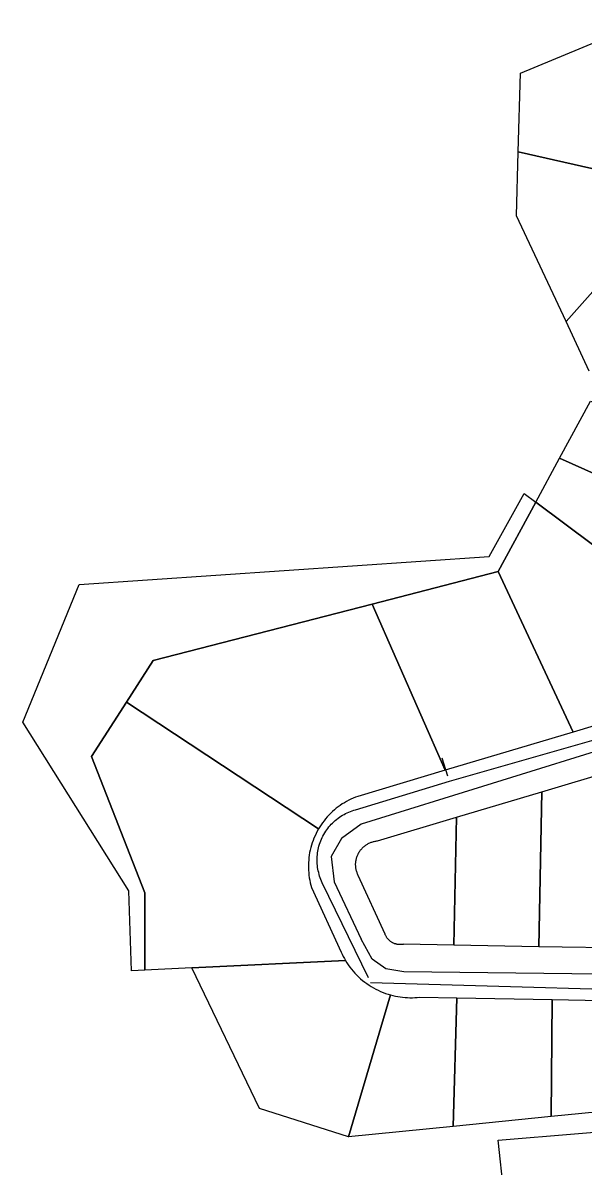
# Model space of a CAD drawing. Extents: x 1876309 to 1899261, y 443723 to 466661.
# Drawn here: x 1884048 to 1884572, y 456670 to 457736 of the extents above; entities that cross this region are included whole.
import ezdxf

# ---------------------------------------------------------------- set-up
doc = ezdxf.new("R2010")
doc.units = 0
doc.header["$MEASUREMENT"] = 0
for name, color, linetype in [('Parcels', 31, 'Continuous'), ('Roads', 7, 'Continuous'), ('Waterlines', 5, 'Continuous')]:
    doc.layers.add(name, color=color, linetype=linetype)

msp = doc.modelspace()

# ---------------------------------------------------------------- linework, layer by layer
at = {"layer": 'Parcels'}
for points in [[(1884594.5, 457596.9), (1884509.4, 457616.4), (1884509.4, 457616.4), (1884511.5, 457689.4), (1884624.6, 457736.3)], [(1884628.5, 457542), (1884553.9, 457458.4), (1884553.9, 457458.4), (1884507.7, 457556.8), (1884509.4, 457616.4), (1884594.5, 457596.9)], [(1884575.6, 457412), (1884553.9, 457458.4), (1884628.5, 457542)], [(1884599.5, 457087.8), (1884560.6, 457076.2), (1884490.6, 457225.7), (1884525.7, 457290.3), (1884687.8, 457169.2)], [(1884638.3, 456728.2), (1884540.1, 456718.3), (1884541, 456827.2), (1884541, 456827.2), (1884633, 456825.4)]]:
    msp.add_lwpolyline(points, dxfattribs=at)
for points in [[(1884576.8, 457384.3), (1884732, 457333.5), (1884713, 457257.4), (1884547.9, 457331.1), (1884576.8, 457384.3)], [(1884687.8, 457169.2), (1884525.7, 457290.3), (1884547.9, 457331.1), (1884713, 457257.4), (1884702.4, 457214.5), (1884701.7, 457210.2), (1884700.9, 457205.9), (1884700, 457201.7), (1884698.9, 457197.5), (1884697.7, 457193.3), (1884696.4, 457189.1), (1884694.9, 457185), (1884693.3, 457181), (1884691.6, 457177), (1884689.7, 457173.1), (1884687.8, 457169.2)], [(1884144.6, 457104.1), (1884112.2, 457053.6), (1884161.8, 456926.5), (1884161.6, 456854.6), (1884149.4, 456854), (1884146.8, 456928.6), (1884048.2, 457085.5), (1884100.7, 457213.5), (1884482.2, 457239.8), (1884515, 457298.3), (1884525.7, 457290.3), (1884490.6, 457225.7), (1884373.3, 457195.4), (1884169.6, 457142.9), (1884144.6, 457104.1)], [(1884560.6, 457076.2), (1884441.3, 457040.7), (1884373.3, 457195.4), (1884490.6, 457225.7), (1884560.6, 457076.2)], [(1884144.6, 457104.1), (1884169.6, 457142.9), (1884373.3, 457195.4), (1884441.3, 457040.7), (1884360.2, 457016.4), (1884358, 457015.6), (1884355.8, 457014.7), (1884353.7, 457013.8), (1884351.6, 457012.8), (1884349.6, 457011.7), (1884347.6, 457010.5), (1884345.6, 457009.3), (1884343.7, 457008), (1884341.8, 457006.7), (1884340, 457005.3), (1884338.2, 457003.8), (1884336.5, 457002.2), (1884334.8, 457000.7), (1884333.1, 456999), (1884331.6, 456997.3), (1884330.1, 456995.6), (1884328.6, 456993.7), (1884327.2, 456991.9), (1884325.9, 456990), (1884324.6, 456988.1), (1884323.4, 456986.1), (1884144.6, 457104.1)], [(1884348.6, 456863.6), (1884205.4, 456856.7), (1884161.6, 456854.6), (1884161.8, 456926.5), (1884112.2, 457053.6), (1884144.6, 457104.1), (1884323.4, 456986.1), (1884322.3, 456984), (1884321.2, 456981.9), (1884320.2, 456979.8), (1884319.2, 456977.6), (1884318.4, 456975.4), (1884317.6, 456973.2), (1884316.9, 456971), (1884316.2, 456968.7), (1884315.7, 456966.4), (1884315.2, 456964.1), (1884314.8, 456961.8), (1884314.5, 456959.4), (1884314.3, 456957.1), (1884314.1, 456954.7), (1884314, 456952.4), (1884314, 456950), (1884314.1, 456947.7), (1884314.3, 456945.3), (1884314.5, 456943), (1884314.9, 456940.6), (1884315.3, 456938.3), (1884315.8, 456936), (1884316.3, 456933.7), (1884317, 456931.5), (1884344.6, 456871.4), (1884345.5, 456869.4), (1884346.5, 456867.4), (1884347.5, 456865.5), (1884348.6, 456863.6)], [(1884600.1, 457041.2), (1884620.2, 456988.8), (1884615.9, 456875), (1884528.5, 456876.5), (1884531.3, 457020.6), (1884598.7, 457040.7), (1884600.1, 457041.2)], [(1884531.3, 457020.6), (1884528.5, 456876.5), (1884449.4, 456877.8), (1884451.9, 456996.9), (1884531.3, 457020.6)], [(1884449.4, 456877.8), (1884402.7, 456878.7), (1884402.2, 456878.6), (1884401.6, 456878.5), (1884401.1, 456878.4), (1884400.6, 456878.4), (1884400, 456878.4), (1884399.5, 456878.4), (1884399, 456878.4), (1884398.4, 456878.4), (1884397.9, 456878.5), (1884397.4, 456878.5), (1884396.8, 456878.6), (1884396.3, 456878.7), (1884395.8, 456878.9), (1884395.3, 456879), (1884394.8, 456879.2), (1884394.3, 456879.3), (1884393.8, 456879.5), (1884393.3, 456879.8), (1884392.8, 456880), (1884392.3, 456880.2), (1884391.9, 456880.5), (1884391.4, 456880.8), (1884391, 456881.1), (1884390.5, 456881.4), (1884390.1, 456881.7), (1884389.7, 456882.1), (1884389.3, 456882.4), (1884388.9, 456882.8), (1884388.5, 456883.2), (1884388.2, 456883.6), (1884387.8, 456884), (1884387.5, 456884.4), (1884387.2, 456884.8), (1884386.9, 456885.3), (1884386.6, 456885.7), (1884386.3, 456886.2), (1884386.1, 456886.6), (1884385.8, 456887.1), (1884385.6, 456887.6), (1884385.4, 456888.1), (1884360.5, 456942.8), (1884360.1, 456943.5), (1884359.8, 456944.2), (1884359.5, 456944.9), (1884359.3, 456945.6), (1884359, 456946.3), (1884358.8, 456947), (1884358.6, 456947.8), (1884358.4, 456948.5), (1884358.3, 456949.3), (1884358.2, 456950), (1884358.1, 456950.8), (1884358.1, 456951.6), (1884358, 456952.3), (1884358, 456953.1), (1884358, 456953.9), (1884358.1, 456954.6), (1884358.2, 456955.4), (1884358.3, 456956.1), (1884358.4, 456956.9), (1884358.5, 456957.6), (1884358.7, 456958.4), (1884358.9, 456959.1), (1884359.1, 456959.8), (1884359.4, 456960.6), (1884359.7, 456961.3), (1884360, 456962), (1884360.3, 456962.7), (1884360.7, 456963.4), (1884361, 456964), (1884361.4, 456964.7), (1884361.8, 456965.3), (1884362.3, 456965.9), (1884362.7, 456966.5), (1884363.2, 456967.1), (1884363.7, 456967.7), (1884364.2, 456968.3), (1884364.8, 456968.8), (1884365.3, 456969.3), (1884365.9, 456969.8), (1884366.5, 456970.3), (1884367.1, 456970.8), (1884367.8, 456971.2), (1884368.4, 456971.6), (1884369, 456972), (1884369.7, 456972.4), (1884370.4, 456972.8), (1884371.1, 456973.1), (1884371.8, 456973.4), (1884372.5, 456973.7), (1884373.2, 456973.9), (1884374, 456974.1), (1884374.7, 456974.3), (1884375.4, 456974.5), (1884376.2, 456974.7), (1884376.9, 456974.8), (1884377.7, 456974.9), (1884378.5, 456975), (1884451.9, 456996.9), (1884449.4, 456877.8)], [(1884351.4, 456699.4), (1884268.6, 456725.9), (1884205.4, 456856.7), (1884348.6, 456863.6), (1884349.9, 456861.5), (1884351.2, 456859.5), (1884352.7, 456857.5), (1884354.2, 456855.5), (1884355.7, 456853.6), (1884357.4, 456851.8), (1884359.1, 456850), (1884360.8, 456848.3), (1884362.7, 456846.6), (1884364.5, 456845), (1884366.5, 456843.5), (1884368.4, 456842.1), (1884370.5, 456840.7), (1884372.5, 456839.4), (1884374.7, 456838.1), (1884376.8, 456836.9), (1884379, 456835.9), (1884381.3, 456834.8), (1884383.5, 456833.9), (1884385.8, 456833), (1884388.2, 456832.3), (1884390.5, 456831.6), (1884351.4, 456699.4)], [(1884452.1, 456828.9), (1884448.8, 456709.2), (1884351.4, 456699.4), (1884390.5, 456831.6), (1884392.7, 456831), (1884395, 456830.5), (1884397.2, 456830.1), (1884399.5, 456829.7), (1884401.7, 456829.4), (1884404, 456829.2), (1884406.3, 456829.1), (1884408.6, 456829), (1884410.9, 456829), (1884413.2, 456829.1), (1884415.4, 456829.3), (1884417.7, 456829.5), (1884452.1, 456828.9)], [(1884541, 456827.2), (1884540.1, 456718.3), (1884448.8, 456709.2), (1884452.1, 456828.9), (1884541, 456827.2)], [(1884640.4, 456708.9), (1884656.7, 456564.3), (1884507.4, 456548.4), (1884496.1, 456647.4), (1884490.6, 456696.3), (1884640.4, 456708.9)]]:
    msp.add_lwpolyline(points, close=True, dxfattribs=at)
at = {"layer": 'Roads'}
for points in [[(1884796.6, 457428.5), (1884776, 457399.2), (1884758.5, 457359.4), (1884748.5, 457312.9), (1884716.6, 457185.3), (1884706.3, 457158.8), (1884690.1, 457132.4), (1884668.8, 457108.1), (1884638.7, 457083.1), (1884607.1, 457066.2), (1884363.1, 456990.6), (1884344.8, 456977.3), (1884335.2, 456960.4), (1884338.1, 456936.9), (1884363.2, 456883.4)], [(1884720.2, 456852.4), (1884637.6, 456850.2), (1884402.9, 456853.2), (1884386.1, 456856), (1884373.4, 456864.9), (1884363.2, 456883.4)]]:
    msp.add_lwpolyline(points, dxfattribs=at)
at = {"layer": 'Waterlines', "color": 5}
for points in [[(1884445.3, 457030.6), (1884593.1, 457072.8)], [(1884443.8, 457035.3), (1884438.5, 457051.9)], [(1884369.9, 456847.4), (1884327, 456936), (1884326.3, 456937.5), (1884325.6, 456939.1), (1884325.1, 456940.6), (1884324.5, 456942.2), (1884324, 456943.8), (1884323.6, 456945.4), (1884323.2, 456947), (1884322.9, 456948.7), (1884322.6, 456950.3), (1884322.4, 456952), (1884322.3, 456953.7), (1884322.2, 456955.3), (1884322.2, 456957), (1884322.2, 456958.7), (1884322.3, 456960.3), (1884322.4, 456962), (1884322.6, 456963.7), (1884322.8, 456965.3), (1884323.2, 456967), (1884323.5, 456968.6), (1884323.9, 456970.2), (1884324.4, 456971.8), (1884325, 456973.4), (1884325.5, 456975), (1884326.2, 456976.5), (1884326.9, 456978), (1884327.6, 456979.5), (1884328.4, 456981), (1884329.3, 456982.4), (1884330.2, 456983.9), (1884331.1, 456985.2), (1884332.1, 456986.6), (1884333.1, 456987.9), (1884334.2, 456989.2), (1884335.3, 456990.4), (1884336.5, 456991.6), (1884337.7, 456992.8), (1884339, 456993.9), (1884340.2, 456995), (1884341.6, 456996), (1884342.9, 456997), (1884344.3, 456997.9), (1884345.7, 456998.8), (1884347.2, 456999.6), (1884348.7, 457000.4), (1884350.2, 457001.1), (1884351.7, 457001.8), (1884353.2, 457002.4), (1884354.8, 457003), (1884356.4, 457003.5), (1884358, 457004), (1884445.3, 457030.6)], [(1884719, 456833), (1884372, 456843)]]:
    msp.add_lwpolyline(points, dxfattribs=at)

doc.saveas('drawing.dxf')
